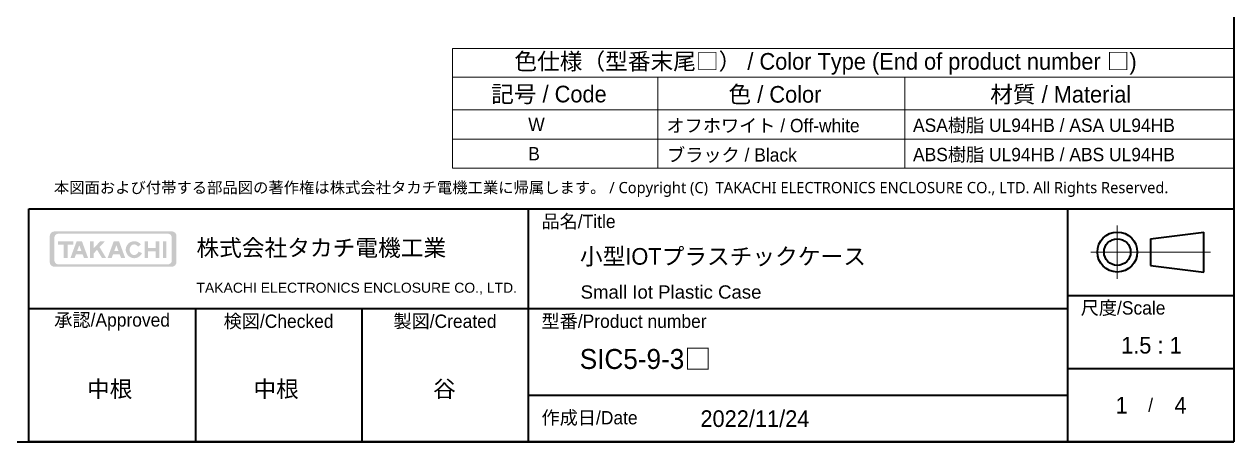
# Model space of a CAD drawing. Header units: millimetres. Extents: x -310 to 1154, y 4 to 285.
# Drawn here: x -170.1 to -49, y 4.5 to 46.3 of the extents above; entities that cross this region are included whole.
import ezdxf

# ---------------------------------------------------------------- set-up
doc = ezdxf.new("R2010")
doc.units = ezdxf.units.MM
for name, color, linetype, lineweight in [('Border (ISO)', 7, 'Continuous', 35), ('Hatch (ISO)', 1, 'Continuous', 18), ('Symbol (ISO)', 7, 'Continuous', 18), ('Title (ISO)', 7, 'Continuous', 35)]:
    doc.layers.add(name, color=color, linetype=linetype, lineweight=lineweight)
doc.styles.add('Note Text (TK)', font='')
doc.styles.add('Note Text (TK2)', font='')
doc.styles.add('takachi1', font='', dxfattribs={"height": 2.5})
doc.styles.add('文字スタイル40', font='')
doc.styles.add('文字スタイル67', font='arial.ttf')
doc.styles.get('Note Text (TK)').set_extended_font_data('MS PGothic')
doc.styles.get('Note Text (TK2)').set_extended_font_data('MS PGothic')
doc.styles.get('takachi1').set_extended_font_data('MS PGothic')
doc.styles.get('文字スタイル40').set_extended_font_data('MS PGothic')

# ---------------------------------------------------------------- blocks, each defined once
blk = doc.blocks.new('図面枠 tk図枠')
at = {"layer": 'Border (ISO)'}
for p in [(405.4999999999999, 289), (14.50000000000001, 8.000000000000007)]:
    blk.add_line(p, (405.4999999999999, 8.000000000000007), dxfattribs=at)
blk = doc.blocks.new('表題欄 tk表題欄')
at = {"layer": 'Hatch (ISO)'}
h = blk.add_hatch(color=256, dxfattribs=at)
edge = h.paths.add_edge_path(flags=0)
edge.add_arc((95.57537688673352, 236.2990653650367), 0.5958259999999996, 269.9999999999897, 360)
edge.add_line((96.17120288673351, 236.2990653650368), (96.17120288673348, 239.7107813650365))
edge.add_arc((95.5753768867335, 239.7107813650366), 0.5958259999999996, 0, 90.0000000000068)
edge.add_line((95.57537688673342, 240.3066073650366), (79.13710888673356, 240.3066073650366))
edge.add_arc((79.13710888673353, 239.7107813650366), 0.5958259999999996, 89.99999999999744, 180)
edge.add_line((78.54128288673353, 239.7107813650365), (78.54128288673331, 236.2990653650368))
edge.add_arc((79.13710888673332, 236.2990653650365), 0.5958259999999996, 180, 270.0000000000231)
edge.add_line((79.13710888673356, 235.7032393650365), (95.57537688673342, 235.7032393650367))
edge = h.paths.add_edge_path()
edge.add_line((77.83935088673357, 239.9556413650366), (77.83935088673357, 236.0542053650368))
edge.add_arc((78.54128288673346, 236.0542053650367), 0.7019319999998935, 180, 270.0000000000087)
edge.add_line((78.54128288673357, 235.3522733650368), (96.17120288673352, 235.3522733650368))
edge.add_arc((96.17120288673351, 236.0542053650367), 0.7019319999998921, 270, 360)
edge.add_line((96.8731348867334, 236.0542053650368), (96.87313488673352, 239.9556413650366))
edge.add_arc((96.1712028867336, 239.9556413650367), 0.7019319999998921, 0, 90.00000000000873)
edge.add_line((96.17120288673348, 240.6575733650367), (78.54128288673357, 240.6575733650366))
edge.add_arc((78.54128288673357, 239.9556413650366), 0.7019319999999984, 90, 180)
for points in [[(79.07181288673355, 239.1476033650369), (79.07181288673355, 238.6578833650367), (79.92066088673353, 238.6578833650367), (79.92066088673353, 236.6581933650368), (80.50832488673353, 236.6581933650368), (80.50832488673353, 238.6578833650367), (81.35717288673355, 238.6578833650367), (81.35717288673355, 239.1476033650369)], [(85.68407849525303, 236.6581933650368), (84.9434673993943, 237.8918698287545), (84.41792288673358, 237.3246628822781), (84.41792288673358, 236.6581933650368), (83.89555488673355, 236.6581933650368), (83.89555488673355, 239.1476033650369), (84.41792288673358, 239.1476033650369), (84.41792288673358, 238.0993979968839), (85.38913556809511, 239.1476033650369), (86.10696490847272, 239.1476033650369), (85.31925422435492, 238.2974470774499), (86.30334488673353, 236.6581933650368)], [(92.09142939614459, 239.1476033650369), (92.09142939614459, 236.6581933650368), (92.60971639614465, 236.6581933650368), (92.60971639614465, 237.6580383650368), (93.76872039614462, 237.6580383650368), (93.76872039614462, 236.6581933650368), (94.28700739614459, 236.6581933650368), (94.28700739614459, 239.1476033650369), (93.76872039614462, 239.1476033650369), (93.76872039614462, 238.1477583650367), (92.60971639614465, 238.1477583650367), (92.60971639614465, 239.1476033650369)], [(94.84202339614467, 239.1476033650369), (94.84202339614467, 236.6581933650368), (95.36439139614473, 236.6581933650368), (95.36439139614473, 239.1476033650369)]]:
    blk.add_hatch(color=256, dxfattribs=at).paths.add_polyline_path(points)
h = blk.add_hatch(color=256, dxfattribs=at)
h.paths.add_polyline_path([(82.59020695886475, 237.7110913650368), (81.95242681460243, 237.7110913650368), (82.27131688673356, 238.5794973650367)], flags=0)
h.paths.add_polyline_path([(82.77903014574996, 237.1968853650368), (81.76360362771717, 237.1968853650368), (81.56578886050404, 236.6581933650368), (80.94907288673355, 236.6581933650368), (81.86321688673357, 239.1476033650369), (82.67941688673353, 239.1476033650369), (83.59356088673351, 236.6581933650368), (82.97684491296302, 236.6581933650368)])
h = blk.add_hatch(color=256, dxfattribs=at)
h.paths.add_polyline_path([(87.52707281460246, 237.7110913650368), (88.16485295886469, 237.7110913650368), (87.84596288673359, 238.5794973650367)], flags=0)
h.paths.add_polyline_path([(87.14043486050403, 236.6581933650368), (87.3382496277172, 237.1968853650368), (88.35367614574989, 237.1968853650368), (88.551490912963, 236.6581933650368), (89.16820688673343, 236.6581933650368), (88.25406288673352, 239.1476033650369), (87.43786288673356, 239.1476033650369), (86.52371888673358, 236.6581933650368)])
h = blk.add_hatch(color=256, dxfattribs=at)
edge = h.paths.add_edge_path()
edge.add_arc((90.52309888673334, 237.9028983650369), 1.273272000000011, 38.55054079078439, 336.5820184016556)
edge.add_line((91.69149139614446, 237.3968543650369), (91.17255542714857, 237.6216113977801))
edge.add_ellipse((90.52309888673352, 237.9028983650369), major_axis=(0, -0.7998759999999119), ratio=0.8673469387756529, start_angle=128.5505407907963, end_angle=426.582018401653, ccw=False)
edge.add_line((91.09381514418376, 238.3576891122095), (91.51887237036831, 238.6964075050431))
at = {"layer": 'Title (ISO)'}
for p, q in [((74.70882392282105, 244.052739026017), (255.7088239228211, 244.052739026017)), ((74.70882392282105, 209.052739026017), (74.70882392282105, 244.052739026017)), ((149.7088239228211, 244.052739026017), (149.7088239228211, 209.052739026017)), ((230.7088239228211, 244.052739026017), (230.7088239228211, 209.052739026017)), ((255.7088239228211, 244.052739026017), (255.7088239228211, 209.052739026017)), ((243.2088239228211, 239.552739026017), (251.2088239228211, 240.5527390260171)), ((251.2088239228211, 234.552739026017), (251.2088239228211, 240.5527390260171)), ((243.2088239228211, 239.552739026017), (243.2088239228211, 235.552739026017)), ((243.2088239228211, 235.552739026017), (251.2088239228211, 234.552739026017)), ((230.7088239228211, 231.052739026017), (255.7088239228211, 231.052739026017)), ((74.70882392282105, 229.052739026017), (230.7088239228211, 229.052739026017)), ((99.70882392282108, 229.052739026017), (99.70882392282108, 209.052739026017)), ((124.708823922821, 229.052739026017), (124.708823922821, 209.052739026017)), ((230.7088239228211, 220.052739026017), (255.7088239228211, 220.052739026017)), ((149.7088239228211, 216.052739026017), (230.7088239228211, 216.052739026017)), ((255.7088239228211, 209.052739026017), (74.70882392282105, 209.052739026017))]:
    blk.add_line(p, q, dxfattribs=at)
at = {"layer": 'Title (ISO)', "color": 4, "linetype": 'Continuous', "lineweight": 18}
for p, q in [((238.2088239228211, 241.552739026017), (238.2088239228211, 233.552739026017)), ((252.2088239228211, 237.552739026017), (234.2088239228211, 237.552739026017))]:
    blk.add_line(p, q, dxfattribs=at)
at = {"layer": 'Title (ISO)'}
for radius in [3, 2]:
    blk.add_circle((238.2088239228211, 237.552739026017), radius, dxfattribs=at)
at = {"layer": 'Title (ISO)', "color": 1, "char_height": 2.000000029802322, "line_spacing_factor": 1.5, "style": 'Note Text (TK)'}
for s, insert, attachment_point in [('\\fＭＳ Ｐゴシック|b0|i0;\\H2.0000;品名/Title', (151.708823922821, 242.052739026017), 4), ('\\fＭＳ Ｐゴシック|b0|i0;\\H2.0000;尺度/Scale', (232.7088239228211, 229.052739026017), 4), ('\\fＭＳ Ｐゴシック|b0|i0;\\H2.0000;承認/Approved', (87.20882392282108, 227.052739026017), 5), ('\\fＭＳ Ｐゴシック|b0|i0;\\H2.0000;検図/Checked', (112.208823922821, 227.052739026017), 5), ('\\fＭＳ Ｐゴシック|b0|i0;\\H2.0000;製図/Created', (137.2088239228211, 227.052739026017), 5), ('\\fＭＳ Ｐゴシック|b0|i0;\\H2.0000;型番/Product number', (151.708823922821, 227.052739026017), 4), ('\\fＭＳ Ｐゴシック|b0|i0;\\H2.0000;作成日/Date', (151.708823922821, 212.552739026017), 4)]:
    blk.add_mtext(s, dxfattribs=dict(at, insert=insert, attachment_point=attachment_point))
at = {"layer": 'Title (ISO)', "color": 7, "line_spacing_factor": 1.5, "style": 'Note Text (TK)'}
for s, insert, char_height, attachment_point in [('株式会社タカチ電機工業', (99.87313488673345, 238.052739026017), 2.5, 4), ('\\fArial|b0|i0;\\H1.4986;TAKACHI ELECTRONICS ENCLOSURE CO., LTD.', (99.87313488673342, 232.052739026017), 1.49859994649887, 4), ('\\fＭＳ Ｐゴシック|b0|i0;\\H2.0000;/', (243.2088239228211, 214.552739026017), 2.000000029802322, 5)]:
    blk.add_mtext(s, dxfattribs=dict(at, insert=insert, char_height=char_height, attachment_point=attachment_point))
at = {"layer": 'Title (ISO)', "color": 7}
for tag, p, height, style in [('<品名>_001', (157.4815511955484, 235.6535912987443), 2.5, 'Note Text (TK)'), ('<Title>_001', (157.5833123247707, 230.5527390111159), 2.000000029802322, '文字スタイル67'), ('<尺度>_001', (240.0625171046392, 222.3098412987444), 2.5, 'Note Text (TK)'), ('<型番>_001', (157.4531420944794, 219.9930798731327), 3.000000119209289, '文字スタイル40'), ('<承認>_001', (83.43041483191197, 215.7459208441988), 2.5, 'Note Text (TK)'), ('<検図>_001', (108.430414831912, 215.7459208441988), 2.5, 'Note Text (TK)'), ('<製図>_001', (135.4190511955484, 215.7601253896534), 2.5, 'Note Text (TK)'), ('<ページ_No.>_001', (237.7997330137302, 213.302739026017), 2.5, 'Note Text (TK)'), ('<総ページ数>_001', (246.7926307410029, 213.302739026017), 2.5, 'Note Text (TK)'), ('作成日_001', (175.6392216500938, 211.2814322078352), 2.5, 'Note Text (TK)')]:
    blk.add_attdef(tag, p, '', height=height, dxfattribs=dict(at, style=style))
blk = doc.blocks.new('テーブル1')
at = {"layer": 'Symbol (ISO)'}
for p, q in [((288.1309194796949, 60.98000005960464), (405.4999999999999, 60.98000005960464)), ((288.1309194796949, 60.98000005960464), (288.1309194796949, 56.70000005960464)), ((405.4999999999999, 60.98000005960464), (405.4999999999999, 56.70000005960464)), ((288.1309194796949, 56.70000005960464), (405.4999999999999, 56.70000005960464)), ((288.1309194796949, 56.70000005960464), (288.1309194796949, 51.80000005960465)), ((318.9991238475867, 56.70000005960464), (318.9991238475867, 51.80000005960465)), ((356.0692698590635, 56.70000005960464), (356.0692698590635, 51.80000005960465)), ((405.4999999999999, 56.70000005960464), (405.4999999999999, 51.80000005960465)), ((288.1309194796949, 51.80000005960465), (405.4999999999999, 51.80000005960465)), ((288.1309194796949, 51.80000005960465), (288.1309194796949, 43)), ((318.9991238475867, 51.80000005960465), (318.9991238475867, 43)), ((356.0692698590635, 51.80000005960465), (356.0692698590635, 43)), ((405.4999999999999, 51.80000005960465), (405.4999999999999, 43)), ((288.1309194796949, 47.40000002980232), (405.4999999999999, 47.40000002980232)), ((288.1309194796949, 43), (405.4999999999999, 43))]:
    blk.add_line(p, q, dxfattribs=at)
at = {"layer": 'Symbol (ISO)', "color": 7, "attachment_point": 7}
for s, insert, char_height, style in [('色仕様（型番末尾□） / Color Type (End of product number □)', (297.4168153949429, 57.06368428483606), 2.5, 'Note Text (TK)'), ('記号 / Code', (293.9292914058881, 52.62719295546412), 2.5, 'Note Text (TK)'), ('色 / Color', (329.5902324743935, 52.62719297409057), 2.5, 'Note Text (TK)'), ('材質 / Material', (368.903780876557, 52.58333341777325), 2.5, 'Note Text (TK)'), ('              W', (289.3309194796948, 48.58830417532008), 2.000000029802322, 'Note Text (TK2)'), ('オフホワイト / Off-white', (320.2759240453396, 48.3251462303102), 2.000000029802322, 'Note Text (TK2)'), ('ASA樹脂 UL94HB / ASA UL94HB', (357.3076699579399, 48.24912287145853), 2.000000029802322, 'Note Text (TK2)'), ('              B', (289.3309194796948, 44.20000005122274), 2.000000029802322, 'Note Text (TK2)'), ('ブラック / Black', (320.3655242760514, 43.80818716324866), 2.000000029802322, 'Note Text (TK2)'), ('ABS樹脂 UL94HB / ABS UL94HB', (357.3076699579399, 43.84912284165621), 2.000000029802322, 'Note Text (TK2)')]:
    blk.add_mtext(s, dxfattribs=dict(at, insert=insert, char_height=char_height, style=style))

msp = doc.modelspace()

# ---------------------------------------------------------------- block references
at = {"xscale": 0.6666666666666666, "yscale": 0.6666666666666666, "zscale": 0.6666666666666666}
for name, p in [('図面枠 tk図枠', (-319.3344111451724, -0.87388915871594)), ('テーブル1', (-319.3344111451724, 3.178442186595873))]:
    msp.add_blockref(name, p, dxfattribs=at)
ref = msp.add_blockref('表題欄 tk表題欄', (-219.4736270937199, -134.9090485093939), dxfattribs=dict(xscale=0.6666666666666666, yscale=0.6666666666666666, zscale=0.6666666666666666))
ref.add_attrib('<品名>_001', '小型IOTプラスチックケース', (-114.4859262966876, 22.19334568976891), dxfattribs={"layer": 'Title (ISO)', "color": 7, "height": 1.666666666666666, "style": 'Note Text (TK)'})
ref.add_attrib('<型番>_001', 'SIC5-9-3□', (-114.5048656974002, 11.75300473936116), dxfattribs={"layer": 'Title (ISO)', "color": 7, "height": 2.000000079472859, "style": '文字スタイル40'})
ref.add_attrib('<尺度>_001', '1.5 : 1', (-60.28422175123312, 13.29751235643557), dxfattribs={"layer": 'Title (ISO)', "color": 7, "height": 1.666666666666666, "style": 'Note Text (TK)'})
ref.add_attrib('作成日_001', '2022/11/24', (-102.4186914482028, 5.945239629162866), dxfattribs={"layer": 'Title (ISO)', "color": 7, "height": 1.666666666666666, "style": 'Note Text (TK)'})
ref.add_attrib('<検図>_001', '中根', (-147.1866838724452, 8.921565386738624), dxfattribs={"layer": 'Title (ISO)', "color": 7, "height": 1.666666666666666, "style": 'Note Text (TK)'})
ref.add_attrib('<製図>_001', '谷', (-129.194259630021, 8.931035083708318), dxfattribs={"layer": 'Title (ISO)', "color": 7, "height": 1.666666666666666, "style": 'Note Text (TK)'})
ref.add_attrib('<承認>_001', '中根', (-163.8533505391119, 8.921565386738624), dxfattribs={"layer": 'Title (ISO)', "color": 7, "height": 1.666666666666666, "style": 'Note Text (TK)'})
ref.add_attrib('<Title>_001', 'Small Iot Plastic Case', (-114.4180855438727, 18.7927774980166), dxfattribs={"layer": 'Title (ISO)', "color": 7, "height": 1.333333353201548, "style": '文字スタイル67'})
ref.add_attrib('<ページ_No.>_001', '1', (-60.8410399330513, 7.292777507950727), dxfattribs={"layer": 'Title (ISO)', "color": 7, "height": 1.666666666666666, "style": 'Note Text (TK)'})
ref.add_attrib('<総ページ数>_001', '4', (-54.9452065997179, 7.292777507950727), dxfattribs={"layer": 'Title (ISO)', "color": 7, "height": 1.666666666666666, "style": 'Note Text (TK)'})

# ---------------------------------------------------------------- texts
at = {"insert": (-167.1690288759727, 30.47899305859457), "char_height": 1.125, "attachment_point": 1, "style": 'takachi1'}
msp.add_mtext_dynamic_manual_height_columns('{\\fMeiryo UI|b0|i0|c128|p50;本図面および付帯する部品図の著作権は株式会社タカチ電機工業に帰属します。 / Copyright (C)  TAKACHI ELECTRONICS ENCLOSURE CO., LTD. All Rights Reserved.}', width=142.2512843974668, gutter_width=9.375, heights=[0], dxfattribs=at)

doc.saveas('drawing.dxf')
